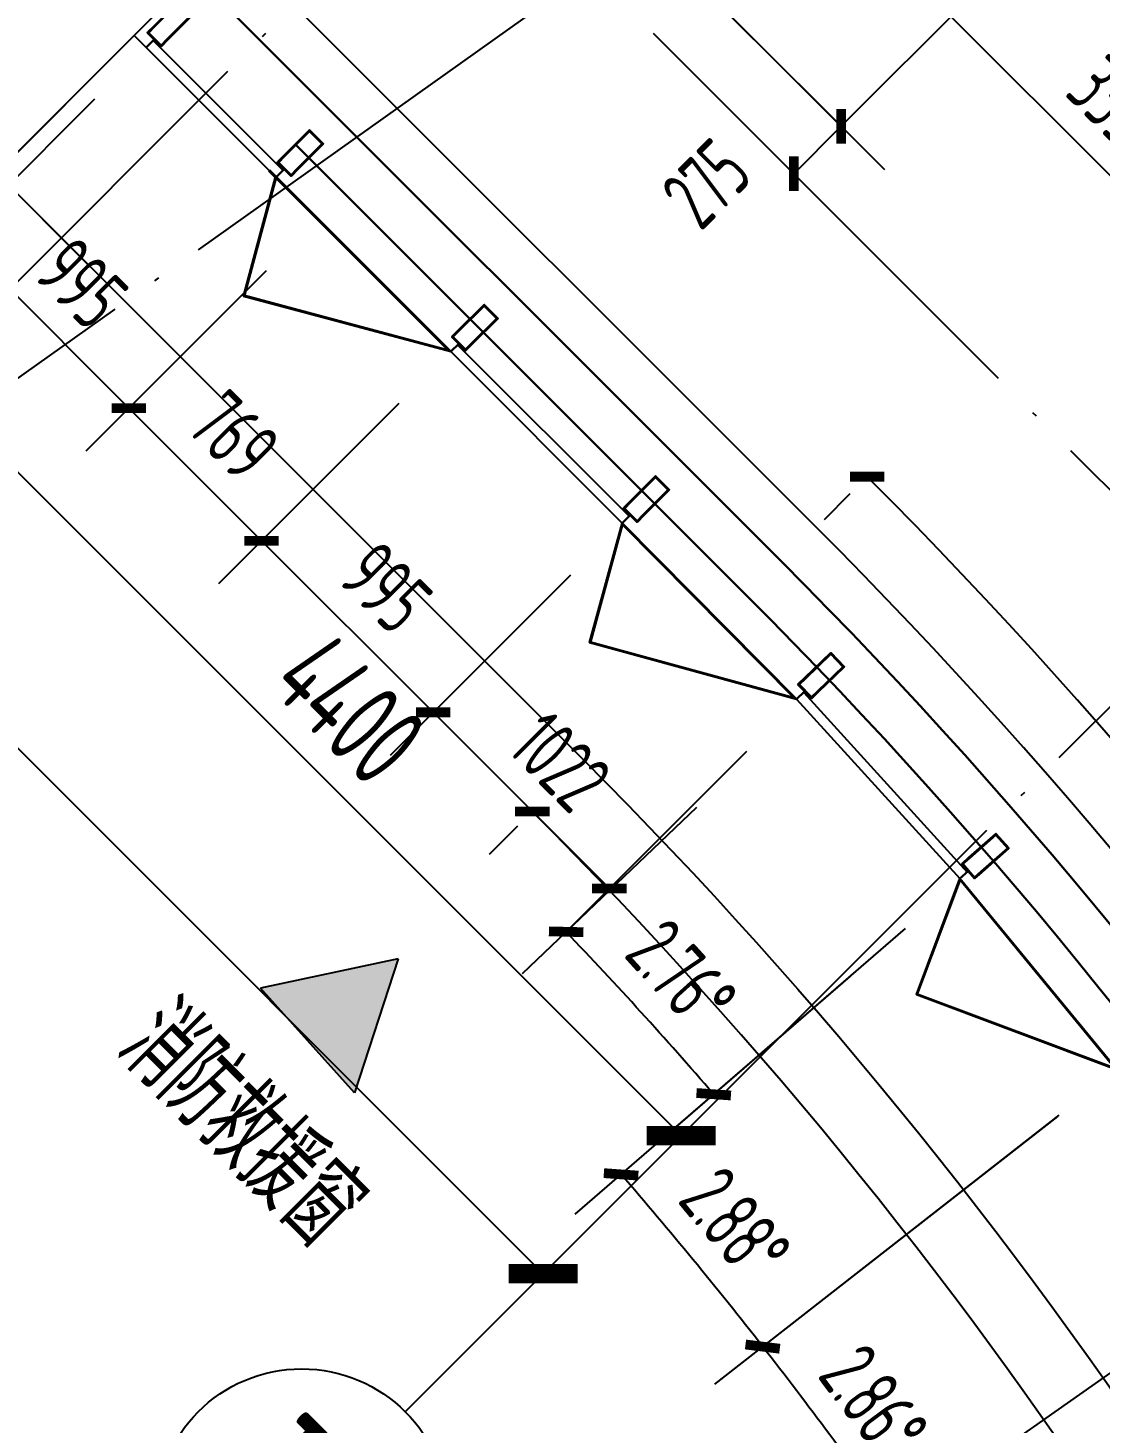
# Model space of a CAD drawing. Extents: x -936 to 12807311, y 101 to 1511157.
# Drawn here: x 12223664 to 12228059, y 1182787 to 1188506 of the extents above; entities that cross this region are included whole.
import ezdxf
from ezdxf.enums import TextEntityAlignment as Align

# ---------------------------------------------------------------- set-up
doc = ezdxf.new("R2010")
doc.units = 0
doc.header["$LTSCALE"] = 1000
doc.header["$MEASUREMENT"] = 0
for name, pattern in [('PX-GLAZ-F2$0$PX-GLAZ-F2$0$DASH', [0.35, 0.25, -0.1]), ('PX-GRID-T2$0$DOTE', [2.4200000000000004, 2, -0.2, 0.02, -0.2]), ('PX-PLAN-F2-T2$0$ACAD_ISO05W100', [34, 24, -3, 0.5, -3, 0.5, -3]), ('PX-PLAN-F2-T2$0$DASH', [0.35, 0.25, -0.1]), ('PX-PLAN-F2-T2$0$DASHED', [0.75, 0.5, -0.25]), ('TX-GRID-T2$0$DOTE', [2.4200000000000004, 2, -0.2, 0.02, -0.2])]:
    doc.linetypes.add(name, pattern=pattern)
for name, color, linetype, lineweight in [('PX-GLAZ-F2$0$PX-GLAZ-F2$0$_EDO-ALUMINIUM-SECTION', 90, 'Continuous', 30), ('PX-GLAZ-F2$0$PX-GLAZ-F2$0$PX-GLAZ-F2$0$板边线', 36, 'Continuous', 30), ('PX-PLAN-F2-T2$0$板边线', 36, 'Continuous', 30)]:
    doc.layers.add(name, color=color, linetype=linetype, lineweight=lineweight)
for name, color, linetype in [('PX-GLAZ-F2$0$PX-GLAZ-F2$0$NSSH-0322', 2, 'Continuous'), ('PX-GLAZ-F2$0$PX-GLAZ-F2$0$PX-GLAZ-F2$0$幕墙线', 104, 'Continuous'), ('PX-GLAZ-F2$0$PX-GLAZ-F2$0$PX-GLAZ-F2$0$平台轮廓', 3, 'Continuous'), ('PX-GRID-T2$0$DOTE', 1, 'Continuous'), ('PX-PLAN-F2-T2$0$A-SHFT', 161, 'Continuous'), ('PX-PLAN-F2-T2$0$PUB_DIM', 3, 'Continuous'), ('PX-PLAN-F2-T2$0$REDLINE', 1, 'PX-PLAN-F2-T2$0$ACAD_ISO05W100'), ('PX-PLAN-F2-T2$0$WALL', 9, 'Continuous'), ('TX-GRID-T2$0$A-SYMB', 4, 'Continuous'), ('TX-GRID-T2$0$DOTE', 1, 'Continuous'), ('TX-GRID-T2$0$PUB_DIM', 3, 'Continuous')]:
    doc.layers.add(name, color=color, linetype=linetype)
doc.styles.add('PX-PLAN-F2-T2$0$XD2008', font='xd-hzs.shx', dxfattribs={"width": 0.7, "bigfont": 'xd-hztxt.shx'})
doc.styles.add('PX-PLAN-F2-T2$0$XD2008_T3', font='xd-hzs.shx', dxfattribs={"width": 0.7, "bigfont": 'xd-hztxt.shx'})
doc.styles.add('TX-GRID-T2$0$X-01-GRID-01$0$1600-CD-B1-09-Grid$0$XD2008', font='xd-hzs.shx', dxfattribs={"width": 0.7, "bigfont": 'xd-hztxt.shx'})
doc.styles.add('TX-GRID-T2$0$XD2008_T3', font='xd-hzs.shx', dxfattribs={"width": 0.7, "bigfont": 'xd-hztxt.shx'})
doc.dimstyles.new('PX-PLAN-F2-T2$0$_TCH_ARCH&&100', dxfattribs={"dimtxt": 250, "dimasz": 100, "dimexe": 250, "dimexo": 300, "dimgap": 100, "dimtad": 1, "dimdec": 0, "dimzin": 0, "dimdsep": 46, "dimtxsty": 'PX-PLAN-F2-T2$0$XD2008_T3', "dimblk": 'PX-PLAN-F2-T2$0$_ArchTick', "dimcen": 0.09, "dimclrd": 1, "dimclrt": 4, "dimazin": 2, "dimtfac": 1, "dimtdec": 0, "dimtix": 1, "dimtmove": 2, "dimatfit": 3, "dimfxl": 0, "dimtolj": 1, "dimtzin": 0, "dimarcsym": 0})
doc.dimstyles.new('TX-GRID-T2$0$_TCH_ARCH&&100', dxfattribs={"dimtxt": 350, "dimasz": 200, "dimexe": 250, "dimexo": 300, "dimgap": 100, "dimtad": 1, "dimdec": 0, "dimzin": 0, "dimdsep": 46, "dimtxsty": 'TX-GRID-T2$0$XD2008_T3', "dimblk": 'TX-GRID-T2$0$_ArchTick', "dimcen": 0.09, "dimclrd": 1, "dimclre": 1, "dimclrt": 4, "dimazin": 2, "dimtfac": 1, "dimtdec": 0, "dimtix": 1, "dimtmove": 2, "dimatfit": 3, "dimfxl": 0, "dimtolj": 1, "dimtzin": 0, "dimarcsym": 0})

# ---------------------------------------------------------------- blocks, each defined once
blk = doc.blocks.new('PX-PLAN-F2-T2$0$eee')
at = {"layer": 'PX-PLAN-F2-T2$0$REDLINE', "linetype": 'PX-PLAN-F2-T2$0$DASHED', "ltscale": 10}
h = blk.add_hatch(color=10, dxfattribs=at)
h.dxf.hatch_style = 1
h.paths.add_polyline_path([(-23076.6073202733, -9483.208087882027), (-22733.01153759938, -9947.185750558972), (-23306.62587160803, -10012.75959564745)])
at = {"layer": 'PX-PLAN-F2-T2$0$REDLINE', "color": 10, "linetype": 'PX-PLAN-F2-T2$0$DASHED', "ltscale": 10, "elevation": -0.0001166552211824823}
for points in [[(-23076.6073202733, -9483.208087882027), (-23306.62587160803, -10012.75959564745)], [(-23076.6073202733, -9483.208087882027), (-22733.01153759938, -9947.185750558972), (-23306.62587160803, -10012.75959564745)]]:
    blk.add_lwpolyline(points, dxfattribs=at)
at = {"layer": 'PX-PLAN-F2-T2$0$A-SHFT', "linetype": 'PX-PLAN-F2-T2$0$DASH', "ltscale": 1000, "insert": (-22894.69421677198, -10394.55269256234, -0.0001166552211824823), "char_height": 350, "attachment_point": 5, "rotation": 9.576460124254817, "style": 'PX-PLAN-F2-T2$0$XD2008'}
blk.add_mtext_dynamic_manual_height_columns('消防救援窗', width=2638.099452360598, gutter_width=1750, heights=[0], dxfattribs=at)
blk = doc.blocks.new('PX-PLAN-F2-T2$0$_ArchTick')
at = {"color": 0, "linetype": 'ByBlock', "const_width": 0.4}
blk.add_lwpolyline([(-0.5, -0.5), (0.5, 0.5)], dxfattribs=at)
blk = doc.blocks.new('*D896')
at = {"layer": 'Defpoints', "color": 0, "transparency": 16777216}
for p in [(12226802.31913895, 1189198.041148163), (12229171.13703193, 1186829.243607384), (12229171.13703, 1186829.243605453)]:
    blk.add_point(p, dxfattribs=at)
at = {"layer": 'PX-PLAN-F2-T2$0$PUB_DIM', "color": 1, "lineweight": -2, "transparency": 16777216}
blk.add_line((12226802.31913701, 1189198.041146232), (12229171.13703, 1186829.243605453), dxfattribs=at)
at = {"layer": 'PX-PLAN-F2-T2$0$PUB_DIM', "color": 0, "lineweight": -2, "transparency": 16777216}
for p, q in [((12226590.18801589, 1188985.908202517), (12226625.54320113, 1189021.263691527)), ((12228959.00590887, 1186617.110661738), (12228994.36109411, 1186652.466150748))]:
    blk.add_line(p, q, dxfattribs=at)
at = {"layer": 'PX-PLAN-F2-T2$0$PUB_DIM', "color": 1, "lineweight": -2, "transparency": 16777216, "xscale": 100, "yscale": 100, "zscale": 100}
for p, rotation in [((12226802.31913701, 1189198.041146232), 135.0002461354862), ((12229171.13703, 1186829.243605453), 315.0002461354862)]:
    blk.add_blockref('PX-PLAN-F2-T2$0$_ArchTick', p, dxfattribs=dict(at, rotation=rotation))
at = {"layer": 'PX-PLAN-F2-T2$0$PUB_DIM', "color": 4, "transparency": 16777216, "insert": (12228145.8264258, 1188172.742085077), "char_height": 250, "attachment_point": 5, "rotation": 315.0002461358617, "style": 'PX-PLAN-F2-T2$0$XD2008_T3'}
blk.add_mtext('\\A1;3350', dxfattribs=at)
blk = doc.blocks.new('*D1066')
at = {"layer": 'Defpoints', "color": 0, "transparency": 16777216}
for p in [(12228721.89374622, 1183430.011938768), (12229281.90458711, 1182589.344496484), (12227559.35037265, 1181865.042275353), (12212364.79014299, 1171926.863604173)]:
    blk.add_point(p, dxfattribs=at)
at = {"layer": 'PX-PLAN-F2-T2$0$PUB_DIM', "color": 0, "lineweight": -2, "transparency": 16777216}
for p, q in [((12228476.49953964, 1183257.438234574), (12227011.59109539, 1182227.240007578)), ((12229028.10892883, 1182429.382739062), (12227513.04706931, 1181474.472953401))]:
    blk.add_line(p, q, dxfattribs=at)
at = {"layer": 'PX-PLAN-F2-T2$0$PUB_DIM', "color": 1, "lineweight": -2, "transparency": 16777216}
blk.add_arc((12212364.79014299, 1171926.863604173), 18156.04736369848, 32.22231875093424, 35.11683917619891, dxfattribs=at)
at = {"layer": 'PX-PLAN-F2-T2$0$PUB_DIM', "color": 1, "lineweight": -2, "transparency": 16777216, "xscale": 100, "yscale": 100, "zscale": 100}
for p, rotation in [((12227216.08626754, 1182371.05142774), 125.1168391761989), ((12227724.54345121, 1181607.774417918), 302.2223187509343)]:
    blk.add_blockref('PX-PLAN-F2-T2$0$_ArchTick', p, dxfattribs=dict(at, rotation=rotation))
at = {"layer": 'PX-PLAN-F2-T2$0$PUB_DIM', "color": 4, "transparency": 16777216, "insert": (12227662.39104069, 1182117.364522244), "char_height": 250, "attachment_point": 5, "rotation": 303.6695789635692, "style": 'PX-PLAN-F2-T2$0$XD2008_T3'}
blk.add_mtext('\\A1;2.89°', dxfattribs=at)
blk = doc.blocks.new('*D1067')
at = {"layer": 'Defpoints', "color": 0, "transparency": 16777216}
for p in [(12228120.9707418, 1184228.275552377), (12228715.8530248, 1183425.763795803), (12227040.03656426, 1182617.008521235), (12212364.79014301, 1171926.86360415)]:
    blk.add_point(p, dxfattribs=at)
at = {"layer": 'PX-PLAN-F2-T2$0$PUB_DIM', "color": 0, "lineweight": -2, "transparency": 16777216}
for p, q in [((12227884.50443593, 1184043.657876655), (12226478.71305241, 1182946.106422893)), ((12228470.45881822, 1183253.190091609), (12227011.59109539, 1182227.240007574))]:
    blk.add_line(p, q, dxfattribs=at)
at = {"layer": 'PX-PLAN-F2-T2$0$PUB_DIM', "color": 1, "lineweight": -2, "transparency": 16777216}
blk.add_arc((12212364.79014301, 1171926.86360415), 18156.04736369476, 35.1168391762838, 37.98042757741254, dxfattribs=at)
at = {"layer": 'PX-PLAN-F2-T2$0$PUB_DIM', "color": 1, "lineweight": -2, "transparency": 16777216, "xscale": 100, "yscale": 100, "zscale": 100}
for p, rotation in [((12226675.7683073, 1183099.954485994), 127.9804275774125), ((12227216.08626754, 1182371.051427738), 305.1168391762838)]:
    blk.add_blockref('PX-PLAN-F2-T2$0$_ArchTick', p, dxfattribs=dict(at, rotation=rotation))
at = {"layer": 'PX-PLAN-F2-T2$0$PUB_DIM', "color": 4, "transparency": 16777216, "insert": (12227131.23538691, 1182872.867306205), "char_height": 250, "attachment_point": 5, "rotation": 306.5486333768495, "style": 'PX-PLAN-F2-T2$0$XD2008_T3'}
blk.add_mtext('\\A1;2.86°', dxfattribs=at)
blk = doc.blocks.new('*D1068')
at = {"layer": 'Defpoints', "color": 0, "transparency": 16777216}
for p in [(12227487.37382047, 1185010.399454061), (12228126.57095869, 1184232.866730121), (12226486.17723531, 1183338.633075283), (12212364.79014307, 1171926.86360406)]:
    blk.add_point(p, dxfattribs=at)
at = {"layer": 'PX-PLAN-F2-T2$0$PUB_DIM', "color": 0, "lineweight": -2, "transparency": 16777216}
for p, q in [((12227260.49860563, 1184814.114872664), (12225906.25128462, 1183642.466974911)), ((12227890.10624571, 1184048.247014171), (12226478.61797762, 1182946.228197719))]:
    blk.add_line(p, q, dxfattribs=at)
at = {"layer": 'PX-PLAN-F2-T2$0$PUB_DIM', "color": 1, "lineweight": -2, "transparency": 16777216}
blk.add_arc((12212364.79014307, 1171926.86360406), 18156.04736370407, 37.98092192699712, 40.86522509230411, dxfattribs=at)
at = {"layer": 'PX-PLAN-F2-T2$0$PUB_DIM', "color": 1, "lineweight": -2, "transparency": 16777216, "xscale": 100, "yscale": 100, "zscale": 100}
for p, rotation in [((12226095.31396365, 1183806.037459409), 130.8652250923041), ((12226675.6719051, 1183100.077961013), 307.9809219269972)]:
    blk.add_blockref('PX-PLAN-F2-T2$0$_ArchTick', p, dxfattribs=dict(at, rotation=rotation))
at = {"layer": 'PX-PLAN-F2-T2$0$PUB_DIM', "color": 4, "transparency": 16777216, "insert": (12226563.7429982, 1183599.59421881), "char_height": 250, "attachment_point": 5, "rotation": 309.4230735096519, "style": 'PX-PLAN-F2-T2$0$XD2008_T3'}
blk.add_mtext('\\A1;2.88°', dxfattribs=at)
blk = doc.blocks.new('*D1069')
at = {"layer": 'Defpoints', "color": 0, "transparency": 16777216}
for p in [(12226621.9560288, 1185517.176211542), (12227260.49860563, 1184814.114872663), (12226277.01445492, 1184359.809902512), (12212364.79014289, 1171926.863604299)]:
    blk.add_point(p, dxfattribs=at)
at = {"layer": 'PX-PLAN-F2-T2$0$PUB_DIM', "color": 0, "lineweight": -2, "transparency": 16777216}
for p, q in [((12226404.80639933, 1185310.183365235), (12225689.23058163, 1184628.077318733)), ((12227033.6233908, 1184617.83029127), (12226285.99873322, 1183971.011320509))]:
    blk.add_line(p, q, dxfattribs=at)
at = {"layer": 'PX-PLAN-F2-T2$0$PUB_DIM', "color": 1, "lineweight": -2, "transparency": 16777216}
blk.add_arc((12212364.79014289, 1171926.863604299), 18658.19227478281, 40.86522509142178, 43.62822130841113, dxfattribs=at)
at = {"layer": 'PX-PLAN-F2-T2$0$PUB_DIM', "color": 1, "lineweight": -2, "transparency": 16777216, "xscale": 100, "yscale": 100, "zscale": 100}
for p, rotation in [((12225870.18860619, 1184800.571357321), 133.6282213084111), ((12226475.06141225, 1184134.581805001), 310.8652250914218)]:
    blk.add_blockref('PX-PLAN-F2-T2$0$_ArchTick', p, dxfattribs=dict(at, rotation=rotation))
at = {"layer": 'PX-PLAN-F2-T2$0$PUB_DIM', "color": 4, "transparency": 16777216, "insert": (12226343.19746764, 1184622.495890633), "char_height": 250, "attachment_point": 5, "rotation": 312.24672319991646, "style": 'PX-PLAN-F2-T2$0$XD2008_T3'}
blk.add_mtext('\\A1;2.76°', dxfattribs=at)
blk = doc.blocks.new('*D1070')
at = {"layer": 'Defpoints', "color": 0, "transparency": 16777216}
for p in [(12225883.26115898, 1185445.352145371), (12228925.65894867, 1181041.364410987), (12230243.88371389, 1178697.137168246), (12212364.790143, 1171926.863604147)]:
    blk.add_point(p, dxfattribs=at)
at = {"layer": 'PX-PLAN-F2-T2$0$PUB_DIM', "color": 0, "lineweight": -2, "transparency": 16777216}
for p, q in [((12225671.12926213, 1185233.219973513), (12225554.6892393, 1185116.779799728)), ((12229963.32491188, 1178590.898010603), (12229809.3250948, 1178532.582923974))]:
    blk.add_line(p, q, dxfattribs=at)
at = {"layer": 'PX-PLAN-F2-T2$0$PUB_DIM', "color": 1, "lineweight": -2, "transparency": 16777216}
blk.add_arc((12212364.790143, 1171926.863604147), 18903.34627933614, 20.74016570987344, 45.00003713888837, dxfattribs=at)
at = {"layer": 'PX-PLAN-F2-T2$0$PUB_DIM', "color": 1, "lineweight": -2, "transparency": 16777216, "xscale": 100, "yscale": 100, "zscale": 100}
for p, rotation in [((12225731.46582001, 1185293.55660961), 135.0000371388884), ((12230043.12409647, 1178621.115555343), 290.7401657098735)]:
    blk.add_blockref('PX-PLAN-F2-T2$0$_ArchTick', p, dxfattribs=dict(at, rotation=rotation))
at = {"layer": 'PX-PLAN-F2-T2$0$PUB_DIM', "color": 4, "transparency": 16777216, "insert": (12228430.74928202, 1182308.510310016), "char_height": 250, "attachment_point": 5, "rotation": 302.8701014243809, "style": 'PX-PLAN-F2-T2$0$XD2008_T3'}
blk.add_mtext('\\A1;24.26°', dxfattribs=at)
blk = doc.blocks.new('*D1071')
at = {"layer": 'Defpoints', "color": 0, "transparency": 16777216}
for p in [(12227245.46950515, 1186807.562257487), (12230653.69387724, 1181927.264696373), (12232075.93905684, 1179298.459034352), (12212364.79014299, 1171926.863604167)]:
    blk.add_point(p, dxfattribs=at)
at = {"layer": 'PX-PLAN-F2-T2$0$PUB_DIM', "color": 0, "lineweight": -2, "transparency": 16777216}
for p, q in [((12227033.33760829, 1186595.430085629), (12226927.27165987, 1186489.363999699)), ((12231794.94628047, 1179193.373071312), (12231654.44989229, 1179140.830089794))]:
    blk.add_line(p, q, dxfattribs=at)
at = {"layer": 'PX-PLAN-F2-T2$0$PUB_DIM', "color": 1, "lineweight": -2, "transparency": 16777216}
blk.add_arc((12212364.79014299, 1171926.863604167), 20844.47221220098, 20.50484238967963, 45.00003713881983, dxfattribs=at)
at = {"layer": 'PX-PLAN-F2-T2$0$PUB_DIM', "color": 1, "lineweight": -2, "transparency": 16777216, "xscale": 100, "yscale": 100, "zscale": 100}
for p, rotation in [((12227104.04824058, 1186666.140809583), 135.0000371388198), ((12231888.61053926, 1179228.40172566), 290.5048423896797)]:
    blk.add_blockref('PX-PLAN-F2-T2$0$_ArchTick', p, dxfattribs=dict(at, rotation=rotation))
at = {"layer": 'PX-PLAN-F2-T2$0$PUB_DIM', "color": 4, "transparency": 16777216, "insert": (12230084.55288926, 1183325.664748004), "char_height": 250, "attachment_point": 5, "rotation": 302.75243976425025, "style": 'PX-PLAN-F2-T2$0$XD2008_T3'}
blk.add_mtext('\\A1;8570', dxfattribs=at)
blk = doc.blocks.new('*D1072')
at = {"layer": 'Defpoints', "color": 0, "transparency": 16777216}
for p in [(12226099.49404091, 1186474.882309577), (12226822.00956002, 1185752.338912234), (12226047.32549998, 1184977.684742205)]:
    blk.add_point(p, dxfattribs=at)
at = {"layer": 'PX-PLAN-F2-T2$0$PUB_DIM', "color": 0, "lineweight": -2, "transparency": 16777216}
for p, q in [((12225887.35791412, 1186262.754367735), (12225148.02987522, 1185523.454854678)), ((12226609.87343322, 1185540.210970392), (12225870.54539432, 1184800.911457337))]:
    blk.add_line(p, q, dxfattribs=at)
at = {"layer": 'PX-PLAN-F2-T2$0$PUB_DIM', "color": 1, "lineweight": -2, "transparency": 16777216}
blk.add_line((12225324.80998088, 1185700.228139547), (12226047.32549998, 1184977.684742205), dxfattribs=at)
at = {"layer": 'PX-PLAN-F2-T2$0$PUB_DIM', "color": 1, "lineweight": -2, "transparency": 16777216, "xscale": 100, "yscale": 100, "zscale": 100}
for p, rotation in [((12225324.80998088, 1185700.228139547), 134.9988946435844), ((12226047.32549998, 1184977.684742205), 314.9988946435844)]:
    blk.add_blockref('PX-PLAN-F2-T2$0$_ArchTick', p, dxfattribs=dict(at, rotation=rotation))
at = {"layer": 'PX-PLAN-F2-T2$0$PUB_DIM', "color": 4, "transparency": 16777216, "insert": (12225845.16983552, 1185498.052397258), "char_height": 250, "attachment_point": 5, "rotation": 314.9988946435843, "style": 'PX-PLAN-F2-T2$0$XD2008_T3'}
blk.add_mtext('\\A1;1022', dxfattribs=at)
blk = doc.blocks.new('*D1073')
at = {"layer": 'Defpoints', "color": 0, "transparency": 16777216}
for p in [(12225396.21389839, 1187178.189588135), (12226099.49404091, 1186474.882309577), (12225324.80998088, 1185700.228139549)]:
    blk.add_point(p, dxfattribs=at)
at = {"layer": 'PX-PLAN-F2-T2$0$PUB_DIM', "color": 0, "lineweight": -2, "transparency": 16777216}
for p, q in [((12225184.0777716, 1186966.061646293), (12224444.7497327, 1186226.762133238)), ((12225887.35791412, 1186262.754367735), (12225148.02987522, 1185523.45485468))]:
    blk.add_line(p, q, dxfattribs=at)
at = {"layer": 'PX-PLAN-F2-T2$0$PUB_DIM', "color": 1, "lineweight": -2, "transparency": 16777216}
blk.add_line((12224621.52983836, 1186403.535418106), (12225324.80998088, 1185700.228139549), dxfattribs=at)
at = {"layer": 'PX-PLAN-F2-T2$0$PUB_DIM', "color": 1, "lineweight": -2, "transparency": 16777216, "xscale": 100, "yscale": 100, "zscale": 100}
for p, rotation in [((12224621.52983836, 1186403.535418106), 134.9988946436058), ((12225324.80998088, 1185700.228139549), 314.9988946436059)]:
    blk.add_blockref('PX-PLAN-F2-T2$0$_ArchTick', p, dxfattribs=dict(at, rotation=rotation))
at = {"layer": 'PX-PLAN-F2-T2$0$PUB_DIM', "color": 4, "transparency": 16777216, "insert": (12225132.27200471, 1186210.977735209), "char_height": 250, "attachment_point": 5, "rotation": 314.99889464360587, "style": 'PX-PLAN-F2-T2$0$XD2008_T3'}
blk.add_mtext('\\A1;995', dxfattribs=at)
blk = doc.blocks.new('*D1074')
at = {"layer": 'Defpoints', "color": 0, "transparency": 16777216}
for p in [(12224852.24076756, 1187722.183708147), (12225396.21389838, 1187178.189588136), (12224621.52983835, 1186403.535418106)]:
    blk.add_point(p, dxfattribs=at)
at = {"layer": 'PX-PLAN-F2-T2$0$PUB_DIM', "color": 0, "lineweight": -2, "transparency": 16777216}
for p, q in [((12224640.10464077, 1187510.055766304), (12223900.77660187, 1186770.756253249)), ((12225184.07777159, 1186966.061646293), (12224444.7497327, 1186226.762133238))]:
    blk.add_line(p, q, dxfattribs=at)
at = {"layer": 'PX-PLAN-F2-T2$0$PUB_DIM', "color": 1, "lineweight": -2, "transparency": 16777216}
blk.add_line((12224077.55670752, 1186947.529538117), (12224621.52983835, 1186403.535418106), dxfattribs=at)
at = {"layer": 'PX-PLAN-F2-T2$0$PUB_DIM', "color": 1, "lineweight": -2, "transparency": 16777216, "xscale": 100, "yscale": 100, "zscale": 100}
for p, rotation in [((12224077.55670752, 1186947.529538117), 134.9988946436091), ((12224621.52983835, 1186403.535418106), 314.9988946436091)]:
    blk.add_blockref('PX-PLAN-F2-T2$0$_ArchTick', p, dxfattribs=dict(at, rotation=rotation))
at = {"layer": 'PX-PLAN-F2-T2$0$PUB_DIM', "color": 4, "transparency": 16777216, "insert": (12224508.64536803, 1186834.628434495), "char_height": 250, "attachment_point": 5, "rotation": 314.9988946436091, "style": 'PX-PLAN-F2-T2$0$XD2008_T3'}
blk.add_mtext('\\A1;769', dxfattribs=at)
blk = doc.blocks.new('*D1075')
at = {"layer": 'Defpoints', "color": 0, "transparency": 16777216}
for p in [(12224148.94734321, 1188425.504269039), (12224852.24076756, 1187722.183708148), (12224077.55670752, 1186947.529538117)]:
    blk.add_point(p, dxfattribs=at)
at = {"layer": 'PX-PLAN-F2-T2$0$PUB_DIM', "color": 0, "lineweight": -2, "transparency": 16777216}
for p, q in [((12223936.81121642, 1188213.376327197), (12223197.48317752, 1187474.07681414)), ((12224640.10464077, 1187510.055766306), (12223900.77660186, 1186770.756253249))]:
    blk.add_line(p, q, dxfattribs=at)
at = {"layer": 'PX-PLAN-F2-T2$0$PUB_DIM', "color": 1, "lineweight": -2, "transparency": 16777216}
blk.add_line((12223374.26328318, 1187650.850099009), (12224077.55670752, 1186947.529538117), dxfattribs=at)
at = {"layer": 'PX-PLAN-F2-T2$0$PUB_DIM', "color": 1, "lineweight": -2, "transparency": 16777216, "xscale": 100, "yscale": 100, "zscale": 100}
for p, rotation in [((12223374.26328318, 1187650.850099009), 134.9988946435876), ((12224077.55670752, 1186947.529538117), 314.9988946435877)]:
    blk.add_blockref('PX-PLAN-F2-T2$0$_ArchTick', p, dxfattribs=dict(at, rotation=rotation))
at = {"layer": 'PX-PLAN-F2-T2$0$PUB_DIM', "color": 4, "transparency": 16777216, "insert": (12223885.01209044, 1187458.285774944), "char_height": 250, "attachment_point": 5, "rotation": 314.9988946435876, "style": 'PX-PLAN-F2-T2$0$XD2008_T3'}
blk.add_mtext('\\A1;995', dxfattribs=at)
blk = doc.blocks.new('*D1076')
at = {"layer": 'Defpoints', "color": 0, "transparency": 16777216}
for p in [(12224099.43916542, 1188475.01435711), (12224148.94734322, 1188425.504269035), (12223374.26328318, 1187650.850099009)]:
    blk.add_point(p, dxfattribs=at)
at = {"layer": 'PX-PLAN-F2-T2$0$PUB_DIM', "color": 0, "lineweight": -2, "transparency": 16777216}
for p, q in [((12223887.30303862, 1188262.88641527), (12223147.97499972, 1187523.586902218)), ((12223936.81121643, 1188213.376327194), (12223197.48317752, 1187474.076814142))]:
    blk.add_line(p, q, dxfattribs=at)
at = {"layer": 'PX-PLAN-F2-T2$0$PUB_DIM', "color": 1, "lineweight": -2, "transparency": 16777216}
for p, q in [((12223324.75510538, 1187700.360187085), (12223254.04579143, 1187771.07222935)), ((12223324.75510538, 1187700.360187085), (12223374.26328318, 1187650.850099009)), ((12223374.26328318, 1187650.850099009), (12223444.97259713, 1187580.138056746))]:
    blk.add_line(p, q, dxfattribs=at)
at = {"layer": 'PX-PLAN-F2-T2$0$PUB_DIM', "color": 1, "lineweight": -2, "transparency": 16777216, "xscale": 100, "yscale": 100, "zscale": 100}
for p, rotation in [((12223324.75510538, 1187700.360187085), 314.9988946432043), ((12223374.26328318, 1187650.850099009), 134.9988946432044)]:
    blk.add_blockref('PX-PLAN-F2-T2$0$_ArchTick', p, dxfattribs=dict(at, rotation=rotation))
at = {"layer": 'PX-PLAN-F2-T2$0$PUB_DIM', "color": 4, "transparency": 16777216, "insert": (12223332.24011384, 1188011.079080244), "char_height": 250, "attachment_point": 5, "rotation": 314.9988946432043, "style": 'PX-PLAN-F2-T2$0$XD2008_T3'}
blk.add_mtext('\\A1;70', dxfattribs=at)
blk = doc.blocks.new('*D1185')
at = {"layer": 'Defpoints', "color": 0, "transparency": 16777216}
for p in [(12227458.86263486, 1190102.014729743), (12228228.10778203, 1189332.771627734), (12226228.72138214, 1188871.87020649)]:
    blk.add_point(p, dxfattribs=at)
at = {"layer": 'PX-PLAN-F2-T2$0$PUB_DIM', "color": 0, "lineweight": -2, "transparency": 16777216}
for p, q in [((12227670.99495121, 1189889.882977381), (12228404.88471232, 1189155.995167432)), ((12226440.8536985, 1188659.738454129), (12227174.74345961, 1187925.85064418))]:
    blk.add_line(p, q, dxfattribs=at)
at = {"layer": 'PX-PLAN-F2-T2$0$PUB_DIM', "color": 1, "lineweight": -2, "transparency": 16777216}
blk.add_line((12226997.96652932, 1188102.627104482), (12228228.10778203, 1189332.771627734), dxfattribs=at)
at = {"layer": 'PX-PLAN-F2-T2$0$PUB_DIM', "color": 1, "lineweight": -2, "transparency": 16777216, "xscale": 100, "yscale": 100, "zscale": 100}
for p, rotation in [((12228228.10778203, 1189332.771627734), 45.00007616517399), ((12226997.96652932, 1188102.627104482), 225.000076165174)]:
    blk.add_blockref('PX-PLAN-F2-T2$0$_ArchTick', p, dxfattribs=dict(at, rotation=rotation))
at = {"layer": 'PX-PLAN-F2-T2$0$PUB_DIM', "color": 4, "transparency": 16777216, "insert": (12227453.93791841, 1188876.798180377), "char_height": 250, "attachment_point": 5, "rotation": 45.000076165327954, "style": 'PX-PLAN-F2-T2$0$XD2008_T3'}
blk.add_mtext('\\A1;1740', dxfattribs=at)
blk = doc.blocks.new('*D1186')
at = {"layer": 'Defpoints', "color": 0, "transparency": 16777216}
for p in [(12226228.72138214, 1188871.87020649), (12226034.26729874, 1188677.4156061), (12226997.96652932, 1188102.627104481)]:
    blk.add_point(p, dxfattribs=at)
at = {"layer": 'PX-PLAN-F2-T2$0$PUB_DIM', "color": 0, "lineweight": -2, "transparency": 16777216}
for p, q in [((12226440.8536985, 1188659.738454129), (12227174.74345961, 1187925.850644179)), ((12226246.39961509, 1188465.283853739), (12226980.28937621, 1187731.396043789))]:
    blk.add_line(p, q, dxfattribs=at)
at = {"layer": 'PX-PLAN-F2-T2$0$PUB_DIM', "color": 1, "lineweight": -2, "transparency": 16777216}
blk.add_line((12226803.51244592, 1187908.172504091), (12226997.96652932, 1188102.627104481), dxfattribs=at)
at = {"layer": 'PX-PLAN-F2-T2$0$PUB_DIM', "color": 1, "lineweight": -2, "transparency": 16777216, "xscale": 100, "yscale": 100, "zscale": 100}
for p, rotation in [((12226997.96652932, 1188102.627104481), 45.00007616515399), ((12226803.51244592, 1187908.172504091), 225.000076165154)]:
    blk.add_blockref('PX-PLAN-F2-T2$0$_ArchTick', p, dxfattribs=dict(at, rotation=rotation))
at = {"layer": 'PX-PLAN-F2-T2$0$PUB_DIM', "color": 4, "transparency": 16777216, "insert": (12226445.19973608, 1187868.057316151), "char_height": 250, "attachment_point": 5, "rotation": 45.00007616515399, "style": 'PX-PLAN-F2-T2$0$XD2008_T3'}
blk.add_mtext('\\A1;275', dxfattribs=at)
blk = doc.blocks.new('PX-GLAZ-F2$0$PX-GLAZ-F2$0$标准块')
at = {"layer": 'PX-GLAZ-F2$0$PX-GLAZ-F2$0$_EDO-ALUMINIUM-SECTION'}
blk.add_line((0, 0), (0.003930399194359779, -45.99634640989825, 0.08170139435610035), dxfattribs=at)
at = {"layer": 'PX-GLAZ-F2$0$PX-GLAZ-F2$0$_EDO-ALUMINIUM-SECTION', "extrusion": (1.582938578771372e-17, 0.001776255547346146, 0.9999984224568711)}
for points in [[(40.00000000745058, -48.99682280369665), (40.00000000745058, -84.9997323684765), (40.00005751848221, -232.9989440002123), (-39.99993549473584, -232.9989529884207), (-39.99999388121068, -85.16722874860984), (-40.00000705569983, -45.9998373127823), (40.00000000745058, -45.99300130209959)], [(37.00000000931323, -48.99682280276532), (37.00000001117587, -84.9997323684765), (37.00000001117587, -84.9997323684765), (37.00005752034485, -229.9989538018185), (-36.99993549287319, -229.9989621157482), (-36.9999930113554, -84.99974068426889), (-36.99999394081533, -84.99973236940782), (-37.00000604242086, -48.99957150742597), (37.00000000745058, -48.99324819854563)]]:
    blk.add_lwpolyline(points, close=True, dxfattribs=at)
blk = doc.blocks.new('PX-GLAZ-F2')
for p, q in [((12224177.22443371, 1188453.782692972, 5.574297184247476), (12224709.4633287, 1187921.568884673)), ((12224148.94082906, 1188425.497755139, 5.574297184247476), (12224681.17972406, 1187893.283946839)), ((12225396.97635052, 1187178.947205226, -2.834790584071774e-09), (12226100.28423373, 1186475.672471914)), ((12225425.25995516, 1187207.232143059, -2.834790584071774e-09), (12226128.56783837, 1186503.957409747)), ((12226814.69042311, 1185754.260005453, -2.149734963233383e-09), (12227483.84366903, 1185018.693739191, -0.003381262472717191)), ((12226844.27888162, 1185781.176972644, -2.149734963242105e-09), (12227513.43212754, 1185045.610706381, -0.003381262472717191))]:
    blk.add_line(p, q)
at = {"layer": 'PX-GLAZ-F2$0$PX-GLAZ-F2$0$_EDO-ALUMINIUM-SECTION'}
blk.add_lwpolyline([(12224760.25128515, 1188028.388679824), (12226613.69519658, 1186174.955012612, -0.1072892985715656), (12231238.85093749, 1178985.017986849), (12237273.5785629, 1162848.563401733, 0.2675740430315334), (12240624.37258755, 1160082.915822869), (12251365.84168272, 1158270.878924541, 0.4142081068710295), (12256378.8234796, 1161836.591839584), (12258925.60882612, 1176931.819757678)], format="xyb", dxfattribs=at)
for points in [[(12224678.73020568, 1187895.733349756), (12224547.64998823, 1187406.529456831), (12225396.96451326, 1187178.959042471), (12224653.88747831, 1187922.024587396)], [(12224681.17972406, 1187893.283946838), (12224551.32421649, 1187408.65078818), (12225386.92630026, 1187184.754567358), (12224651.76616082, 1187919.903264205)]]:
    blk.add_lwpolyline(points, dxfattribs=at)
for points in [[(12226100.26345006, 1186475.663032796), (12225966.53540709, 1185985.944104035), (12226814.75347309, 1185754.32033923)], [(12226101.78868703, 1186469.860132473), (12225970.21972398, 1185988.047864727), (12226804.74305138, 1185760.163736035)], [(12227483.84366904, 1185018.693739187), (12227305.88456378, 1184543.67560433), (12228129.12735819, 1184234.815187054)], [(12227485.18879553, 1185013.056222584), (12227309.7471915, 1184545.430627728), (12228119.69848067, 1184241.556855806)]]:
    blk.add_lwpolyline(points, close=True, dxfattribs=at)
at = {"layer": 'PX-GLAZ-F2$0$PX-GLAZ-F2$0$NSSH-0322', "linetype": 'PX-GLAZ-F2$0$PX-GLAZ-F2$0$DASH', "ltscale": 3}
blk.add_lwpolyline([(12228014.11971238, 1192389.721327833), (12223328.2701246, 1187703.859158283), (12223222.2039645, 1187809.925032531), (12223540.40162163, 1188128.123478475), (12223434.33546153, 1188234.189352726), (12223328.26958728, 1188128.123192617), (12223222.20342717, 1188234.189066873), (12227695.92123965, 1192707.918943002)], close=True, dxfattribs=at)
at = {"layer": 'PX-GLAZ-F2$0$PX-GLAZ-F2$0$PX-GLAZ-F2$0$幕墙线'}
blk.add_lwpolyline([(12223328.27047531, 1187703.859508988), (12224099.43380924, 1188475.024913537), (12224678.72951319, 1187895.730765031), (12224547.64997733, 1187406.529416163), (12225396.96714284, 1187178.958294298), (12226100.26341568, 1186475.66299842), (12225966.53537271, 1185985.944069658), (12226814.75343871, 1185754.320304853), (12227484.02543946, 1185019.178988073), (12227305.8845294, 1184543.675569953), (12228129.12732382, 1184234.815152678), (12228721.5092818, 1183435.999576188), (12228496.37445344, 1182981.002732545), (12229284.45210387, 1182591.057771303)], dxfattribs=at)
at = {"layer": 'PX-GLAZ-F2$0$PX-GLAZ-F2$0$PX-GLAZ-F2$0$平台轮廓', "ltscale": 100}
for points in [[(12223916.11405422, 1187529.837026959), (12203144.37690805, 1208301.503765796, -0.4640598210280252), (12203909.30783153, 1217433.485423269), (12229027.56682404, 1235299.689258955, -0.198404386451739), (12234979.97941946, 1236671.681615619), (12237695.79396392, 1236218.945424811), (12238094.74854589, 1238583.638640783)], [(12224100.1653158, 1188475.75602978), (12223535.18085895, 1187910.770840481), (12225942.02942006, 1185503.928528109, -0.1072895632526993), (12230349.13991877, 1178652.956953138), (12236383.05545681, 1162515.910651781, 0.2675740428470937), (12240465.63208266, 1159146.271074891), (12251256.42476282, 1157325.913514771, 0.414208106871037), (12258631.84625697, 1162572.019872548), (12261003.95114493, 1176631.887139511, -0.414213222373079), (12266766.08529776, 1180730.393204295), (12271464.47561844, 1179938.386453936, -0.197624323764968), (12274687.28636963, 1177917.663836213), (12277074.97876072, 1174576.912662164, 0.1972663651005048), (12281463.10264201, 1171846.089276327), (12294714.9260508, 1169610.329047972), (12294846.94838936, 1170392.853351991)]]:
    blk.add_lwpolyline(points, format="xyb", dxfattribs=at)
at = {"layer": 'PX-GLAZ-F2$0$PX-GLAZ-F2$0$PX-GLAZ-F2$0$板边线', "color": 30}
blk.add_lwpolyline([(12229273.0996878, 1193648.597605203), (12224347.57565513, 1188723.342640019), (12226754.40381288, 1186316.49592862, -0.107289298571393), (12231425.46680681, 1179055.194763648), (12237460.19443223, 1162918.740178538, 0.2675740430316652), (12240656.9289615, 1160280.248810203), (12251398.39805667, 1158468.211911886, 0.4142081068710582), (12256180.89793185, 1161869.98400325), (12261231.54395663, 1191806.018063687)], format="xyb", dxfattribs=at)
at = {"layer": 'PX-GLAZ-F2$0$PX-GLAZ-F2$0$_EDO-ALUMINIUM-SECTION', "extrusion": (-0.09734356838611749, 0.09975491537957044, 0.9902389542688532), "rotation": 270.7230686254566}
blk.add_blockref('PX-GLAZ-F2$0$PX-GLAZ-F2$0$标准块', (-9578874.470614169, 7611798.048728997, -1071385.473533978), dxfattribs=at)
at = {"layer": 'PX-GLAZ-F2$0$PX-GLAZ-F2$0$_EDO-ALUMINIUM-SECTION', "extrusion": (-0.09734356838611738, 0.0997549153795705, 0.9902389542688532), "rotation": 270.7230686254566}
blk.add_blockref('PX-GLAZ-F2$0$PX-GLAZ-F2$0$标准块', (-9578884.815845592, 7612542.559046679, -1071495.89512398), dxfattribs=at)
at = {"layer": 'PX-GLAZ-F2$0$PX-GLAZ-F2$0$_EDO-ALUMINIUM-SECTION', "extrusion": (-0.09693195660199187, 0.1001549262096395, 0.9902389542657123), "rotation": 270.7230690961555}
blk.add_blockref('PX-GLAZ-F2$0$PX-GLAZ-F2$0$标准块', (-9610477.185903788, 7574418.839041123, -1066129.829278179), dxfattribs=at)
at = {"layer": 'PX-GLAZ-F2$0$PX-GLAZ-F2$0$_EDO-ALUMINIUM-SECTION', "extrusion": (-0.0972949630945222, 0.09980232261932648, 0.9902389542712525), "rotation": 270.7230685777256}
blk.add_blockref('PX-GLAZ-F2$0$PX-GLAZ-F2$0$标准块', (-9582653.969779637, 7609907.121262554, -1071124.94702035), dxfattribs=at)
at = {"layer": 'PX-GLAZ-F2$0$PX-GLAZ-F2$0$_EDO-ALUMINIUM-SECTION', "extrusion": (-0.09507245103042691, 0.1019217471424037, 0.9902389542501886), "rotation": 270.7230689898559}
blk.add_blockref('PX-GLAZ-F2$0$PX-GLAZ-F2$0$标准块', (-9749676.149974015, 7399995.851245381, -1041579.095052065), dxfattribs=at)
at = {"layer": 'PX-GLAZ-F2$0$PX-GLAZ-F2$0$_EDO-ALUMINIUM-SECTION', "extrusion": (-0.08998836692314045, 0.1066363463657499, 0.9902175434985334), "rotation": 271.2777291017485}
blk.add_blockref('PX-GLAZ-F2$0$PX-GLAZ-F2$0$标准块', (-10109012.55677908, 6911938.026753373, -973965.2421435814), dxfattribs=at)
blk = doc.blocks.new('PX-GRID-T2')
at = {"layer": 'PX-GRID-T2$0$DOTE', "linetype": 'PX-GRID-T2$0$DOTE'}
blk.add_line((12225991.3335266, 1188755.983817456), (12212193.93694576, 1178942.059978178), dxfattribs=at)
blk = doc.blocks.new('TX-GRID-T2$0$X-01-GRID-01$0$1600-CD-B1-09-Grid$0$ECADI-TAG-GRID')
at = {"color": 13}
blk.add_circle((2.91038304567337e-11, 1.455191522836685e-11), 6, dxfattribs=at)
at = {"style": 'TX-GRID-T2$0$X-01-GRID-01$0$1600-CD-B1-09-Grid$0$XD2008', "width": 0.4}
blk.add_attdef('GRID', text='', height=6.250000000000001, dxfattribs=at).set_placement((1.455191522836685e-11, 0), align=Align.MIDDLE)
blk = doc.blocks.new('TX-GRID-T2$0$_ArchTick')
at = {"color": 0, "linetype": 'ByBlock', "const_width": 0.4}
blk.add_lwpolyline([(-0.5, -0.5), (0.5, 0.5)], dxfattribs=at)
blk = doc.blocks.new('*D2313')
at = {"layer": 'Defpoints', "color": 0, "transparency": 16777216}
for p in [(12221038.35057672, 1190399.476536788), (12223796.28649353, 1187641.548219594), (12223230.60178711, 1187075.861954398)]:
    blk.add_point(p, dxfattribs=at)
at = {"layer": 'TX-GRID-T2$0$PUB_DIM', "color": 1, "lineweight": -2, "transparency": 16777216}
for p, q in [((12220826.21883463, 1190187.344210163), (12220295.88941856, 1189657.013332738)), ((12220472.6658703, 1189833.790271592), (12223230.60178711, 1187075.861954398)), ((12223584.15475145, 1187429.415892969), (12223053.82533537, 1186899.085015544))]:
    blk.add_line(p, q, dxfattribs=at)
at = {"layer": 'TX-GRID-T2$0$PUB_DIM', "color": 1, "lineweight": -2, "transparency": 16777216, "xscale": 200, "yscale": 200, "zscale": 200}
for p, rotation in [((12220472.6658703, 1189833.790271592), 135.0000789406837), ((12223230.60178711, 1187075.861954398), 315.0000789406837)]:
    blk.add_blockref('TX-GRID-T2$0$_ArchTick', p, dxfattribs=dict(at, rotation=rotation))
at = {"layer": 'TX-GRID-T2$0$PUB_DIM', "color": 4, "transparency": 16777216, "insert": (12222046.08792561, 1188649.280745734), "char_height": 350, "attachment_point": 5, "rotation": 315.000078940732, "style": 'TX-GRID-T2$0$XD2008_T3'}
blk.add_mtext('\\A1;3900', dxfattribs=at)
blk = doc.blocks.new('*D2314')
at = {"layer": 'Defpoints', "color": 0, "transparency": 16777216}
for p in [(12223796.28649353, 1187641.548219593), (12226907.35527606, 1184530.488009758), (12226341.67056963, 1183964.801744562)]:
    blk.add_point(p, dxfattribs=at)
at = {"layer": 'TX-GRID-T2$0$PUB_DIM', "color": 1, "lineweight": -2, "transparency": 16777216}
for p, q in [((12223584.15475144, 1187429.415892967), (12223053.82533537, 1186899.085015542)), ((12223230.60178711, 1187075.861954397), (12226341.67056963, 1183964.801744562)), ((12226695.22353397, 1184318.355683132), (12226164.8941179, 1183788.024805707))]:
    blk.add_line(p, q, dxfattribs=at)
at = {"layer": 'TX-GRID-T2$0$PUB_DIM', "color": 1, "lineweight": -2, "transparency": 16777216, "xscale": 200, "yscale": 200, "zscale": 200}
for p, rotation in [((12223230.60178711, 1187075.861954397), 135.0000789406832), ((12226341.67056963, 1183964.801744562), 315.0000789406832)]:
    blk.add_blockref('TX-GRID-T2$0$_ArchTick', p, dxfattribs=dict(at, rotation=rotation))
at = {"layer": 'TX-GRID-T2$0$PUB_DIM', "color": 4, "transparency": 16777216, "insert": (12224980.59027528, 1185714.78648222), "char_height": 350, "attachment_point": 5, "rotation": 315.00007894100645, "style": 'TX-GRID-T2$0$XD2008_T3'}
blk.add_mtext('\\A1;4400', dxfattribs=at)
blk = doc.blocks.new('*D2324')
at = {"layer": 'Defpoints', "color": 0, "transparency": 16777216}
for p in [(12201462.43226536, 1208936.610825989), (12226388.19548054, 1184010.916100943), (12225776.18961965, 1183398.908558396)]:
    blk.add_point(p, dxfattribs=at)
at = {"layer": 'TX-GRID-T2$0$PUB_DIM', "color": 1, "lineweight": -2, "transparency": 16777216}
for p, q in [((12201250.30052245, 1208724.478500188), (12200673.64995204, 1208147.826345275)), ((12200850.42640447, 1208324.603283443), (12225776.18961965, 1183398.908558396)), ((12226176.06373763, 1183798.783775141), (12225599.41316722, 1183222.131620228))]:
    blk.add_line(p, q, dxfattribs=at)
at = {"layer": 'TX-GRID-T2$0$PUB_DIM', "color": 1, "lineweight": -2, "transparency": 16777216, "xscale": 200, "yscale": 200, "zscale": 200}
for p, rotation in [((12200850.42640447, 1208324.603283443), 135.0000787177677), ((12225776.18961965, 1183398.908558396), 315.0000787177677)]:
    blk.add_blockref('TX-GRID-T2$0$_ArchTick', p, dxfattribs=dict(at, rotation=rotation))
at = {"layer": 'TX-GRID-T2$0$PUB_DIM', "color": 4, "transparency": 16777216, "insert": (12213507.76210973, 1196056.210552903), "char_height": 350, "attachment_point": 5, "rotation": 315.00007871814864, "style": 'TX-GRID-T2$0$XD2008_T3'}
blk.add_mtext('\\A1;35250', dxfattribs=at)
blk = doc.blocks.new('PX-PLAN-F2-T2')
at = {"layer": 'PX-PLAN-F2-T2$0$WALL'}
for p, q in [((12226754.40082367, 1186316.498917813), (12224347.65091223, 1188723.244708737)), ((12226895.82205885, 1186457.920395101), (12224630.493509, 1188723.245067619))]:
    blk.add_line(p, q, dxfattribs=at)
for centre, radius, start, end in [((12212364.79014291, 1171926.863604093), 20550.00000013848, 20.50484238973141, 45.00004904107909), ((12212364.79014291, 1171926.863604088), 20350.00000014174, 20.50484238972798, 45.00004904107347)]:
    blk.add_arc(centre, radius, start, end, dxfattribs=at)
at = {"layer": 'PX-PLAN-F2-T2$0$板边线', "color": 6, "rotation": 305.4236160409605}
blk.add_blockref('PX-PLAN-F2-T2$0$eee', (12246284.77913175, 1171381.144425887), dxfattribs=at)
at = {"layer": 'PX-PLAN-F2-T2$0$PUB_DIM'}
for base, p1, p2, angle, picture, middle, turn in [((12228228.10778203, 1189332.771627734), (12226228.72138214, 1188871.87020649), (12227458.86263486, 1190102.014729741), 45.000076164967936, '*D1185', (12227453.93791841, 1188876.798180377), 45.00007616532795), ((12229171.13703, 1186829.243605453), (12226802.31913895, 1189198.041148164), (12229171.13703193, 1186829.243607384), 315.0002461354581, '*D896', (12228145.8264258, 1188172.742085077), 315.0002461358617)]:
    dim = blk.add_linear_dim(base=base, p1=p1, p2=p2, angle=angle, dimstyle='PX-PLAN-F2-T2$0$_TCH_ARCH&&100', override={"dimgap": 0}, dxfattribs=at)
    dim.commit()
    dim.dimension.update_dxf_attribs({"geometry": picture, "text_midpoint": middle, "dimtype": 161, "text_rotation": turn})
for base, p1, p2, angle, picture, middle in [((12226997.96652932, 1188102.627104481), (12226034.26729874, 1188677.4156061), (12226228.72138214, 1188871.87020649), 45.000076165291205, '*D1186', (12226445.19973608, 1187868.057316151)), ((12223374.26328318, 1187650.850099009), (12224099.43916542, 1188475.01435711), (12224148.94734322, 1188425.504269034), 314.99889463970146, '*D1076', (12223332.24011384, 1188011.079080244))]:
    dim = blk.add_linear_dim(base=base, p1=p1, p2=p2, angle=angle, dimstyle='PX-PLAN-F2-T2$0$_TCH_ARCH&&100', dxfattribs=at)
    dim.commit()
    dim.dimension.update_dxf_attribs({"geometry": picture, "text_midpoint": middle, "dimtype": 161})
for p1, p2, distance, picture, middle in [((12224148.94734321, 1188425.504269039), (12224852.24076756, 1187722.183708147), -1095.547569038399, '*D1075', (12223885.01209044, 1187458.285774944)), ((12224852.24076756, 1187722.183708147), (12225396.21389838, 1187178.189588136), -1095.547569030661, '*D1074', (12224508.64536803, 1186834.628434495)), ((12225396.21389838, 1187178.189588136), (12226099.49404091, 1186474.882309577), -1095.5475690291794, '*D1073', (12225132.27200471, 1186210.977735209)), ((12226099.49404091, 1186474.882309577), (12226822.00956002, 1185752.338912234), -1095.5475690377405, '*D1072', (12225845.16983552, 1185498.052397258))]:
    dim = blk.add_aligned_dim(p1=p1, p2=p2, distance=distance, dimstyle='PX-PLAN-F2-T2$0$_TCH_ARCH&&100', dxfattribs=at)
    dim.commit()
    dim.dimension.update_dxf_attribs({"geometry": picture, "text_midpoint": middle})
dim = blk.add_angular_dim_3p(base=(12230653.69387724, 1181927.264696373), center=(12212364.790143, 1171926.863604168), p1=(12232075.93905684, 1179298.459034352), p2=(12227245.46950515, 1186807.562257488), text='8570', dimstyle='PX-PLAN-F2-T2$0$_TCH_ARCH&&100', dxfattribs=at)
dim.commit()
dim.dimension.update_dxf_attribs({"geometry": '*D1071', "text_midpoint": (12230084.55288926, 1183325.664748003)})
for base, center, p1, p2, picture, middle in [((12226277.01445492, 1184359.809902512), (12212364.79014288, 1171926.863604299), (12227260.49860563, 1184814.114872663), (12226621.9560288, 1185517.176211542), '*D1069', (12226343.19746764, 1184622.495890633)), ((12228925.65894867, 1181041.364410987), (12212364.790143, 1171926.863604147), (12230243.88371388, 1178697.137168247), (12225883.26115898, 1185445.352145371), '*D1070', (12228430.74928202, 1182308.510310016)), ((12226486.17723531, 1183338.633075283), (12212364.79014307, 1171926.86360406), (12228126.57095869, 1184232.86673012), (12227487.37382047, 1185010.399454061), '*D1068', (12226563.7429982, 1183599.594218809)), ((12227040.03656426, 1182617.008521235), (12212364.79014301, 1171926.863604149), (12228715.8530248, 1183425.763795804), (12228120.9707418, 1184228.275552377), '*D1067', (12227131.23538691, 1182872.867306206)), ((12227559.35037265, 1181865.042275353), (12212364.79014299, 1171926.863604172), (12229281.90458711, 1182589.344496485), (12228721.89374622, 1183430.011938768), '*D1066', (12227662.39104069, 1182117.364522245))]:
    dim = blk.add_angular_dim_3p(base=base, center=center, p1=p1, p2=p2, dimstyle='PX-PLAN-F2-T2$0$_TCH_ARCH&&100', dxfattribs=at)
    dim.commit()
    dim.dimension.update_dxf_attribs({"geometry": picture, "text_midpoint": middle})
blk = doc.blocks.new('TX-GRID-T2')
at = {"layer": 'TX-GRID-T2$0$DOTE', "linetype": 'TX-GRID-T2$0$DOTE'}
for p, q in [((12200558.84889846, 1214152.766275979), (12231506.34528459, 1183205.352168624)), ((12246727.60408561, 1210572.92878607), (12222099.23147959, 1185944.488536535)), ((12249838.87787128, 1207461.662897308), (12225210.50545272, 1182833.222835222))]:
    blk.add_line(p, q, dxfattribs=at)
at = {"layer": 'TX-GRID-T2$0$A-SYMB', "xscale": 99.99999999999996, "yscale": 99.99999999999996, "zscale": 99.99999999999996, "rotation": 315}
blk.add_blockref('TX-GRID-T2$0$X-01-GRID-01$0$1600-CD-B1-09-Grid$0$ECADI-TAG-GRID', (12224786.24255666, 1182408.958674449, -0.0001166554540131259), dxfattribs=at).add_auto_attribs({'GRID': 'T2-9'})
at = {"layer": 'TX-GRID-T2$0$PUB_DIM'}
for base, p1, p2, angle, picture, middle, turn in [((12225776.18961965, 1183398.908558396), (12201462.43226537, 1208936.610825989), (12226388.19548054, 1184010.916100943), 315.00007871776023, '*D2324', (12213507.76210973, 1196056.210552903), 315.0000787181486), ((12223230.60178711, 1187075.861954398), (12221038.35057672, 1190399.476536788), (12223796.28649353, 1187641.548219594), 315.0000789406643, '*D2313', (12222046.08792561, 1188649.280745734), 315.0000789407321), ((12226341.67056963, 1183964.801744562), (12223796.28649353, 1187641.548219594), (12226907.35527606, 1184530.488009758), 315.00007894068534, '*D2314', (12224980.59027528, 1185714.78648222), 315.0000789410065)]:
    dim = blk.add_linear_dim(base=base, p1=p1, p2=p2, angle=angle, dimstyle='TX-GRID-T2$0$_TCH_ARCH&&100', override={"dimgap": 0}, dxfattribs=at)
    dim.commit()
    dim.dimension.update_dxf_attribs({"geometry": picture, "text_midpoint": middle, "dimtype": 161, "text_rotation": turn})

msp = doc.modelspace()

# ---------------------------------------------------------------- block references
for name in ['PX-PLAN-F2-T2', 'PX-GRID-T2', 'PX-GLAZ-F2', 'TX-GRID-T2']:
    msp.add_blockref(name, (0, 0))

doc.saveas('drawing.dxf')
